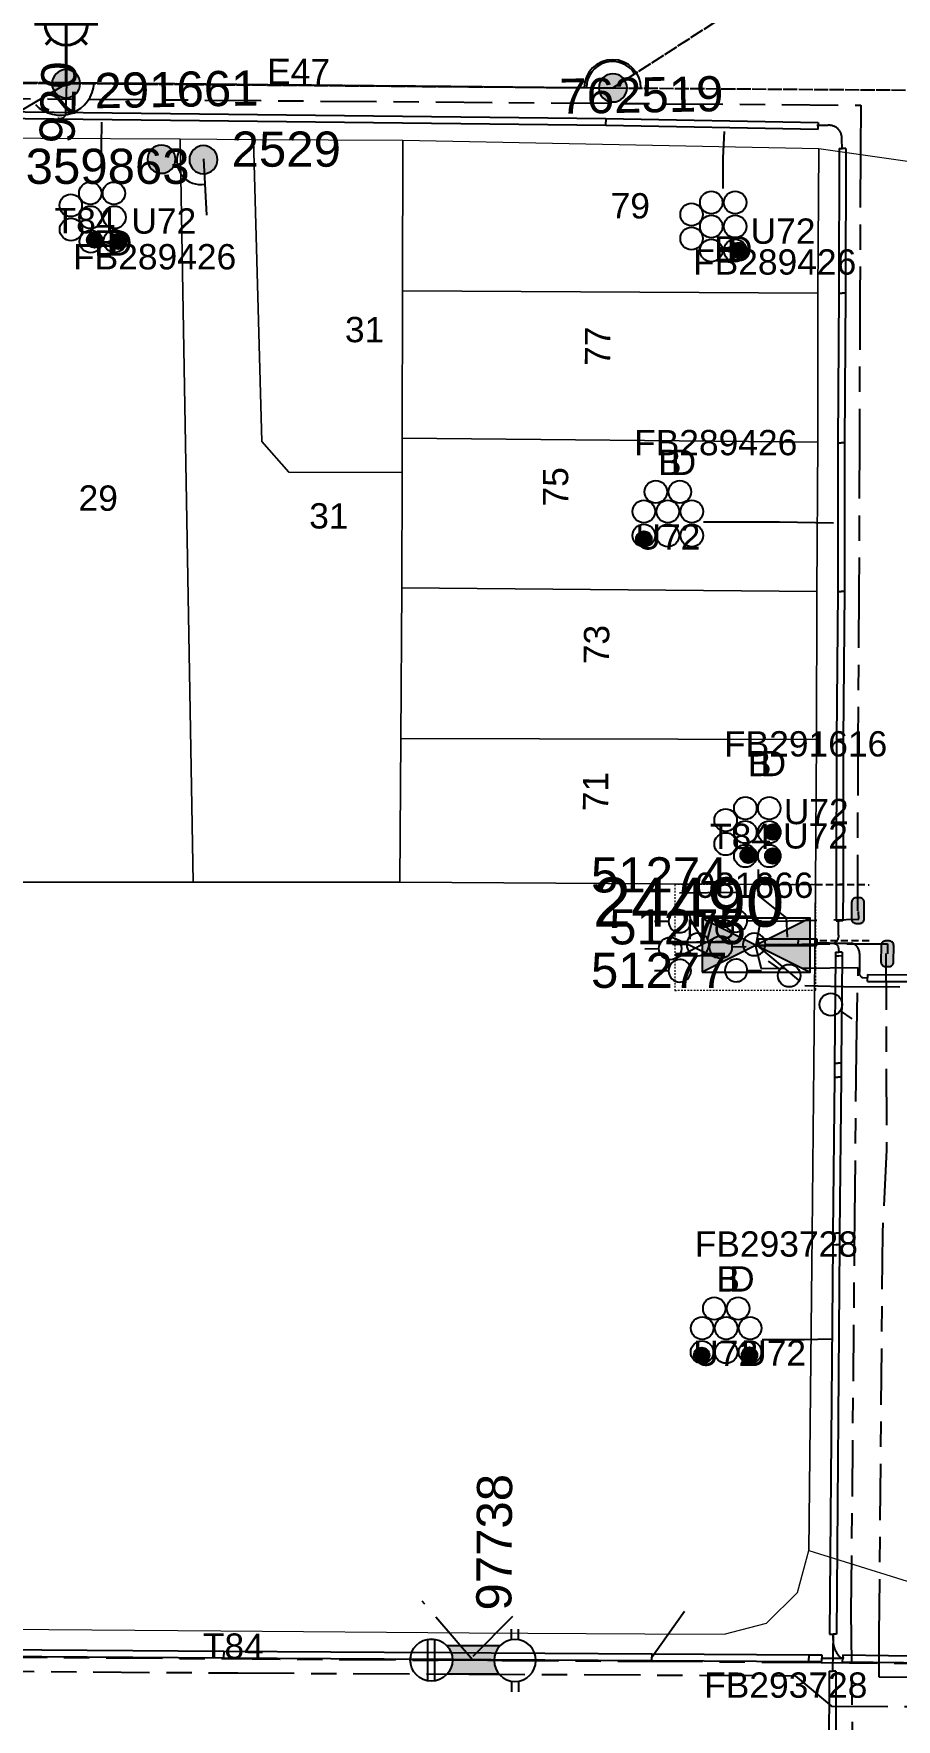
# Model space of a CAD drawing. Header units: metres. Extents: x 315403 to 316343, y 6257875 to 6258324.
# Drawn here: x 316024.2 to 316085.5, y 6258051.8 to 6258171.7 of the extents above; entities that cross this region are included whole.
import ezdxf
from ezdxf.enums import TextEntityAlignment as Align

# ---------------------------------------------------------------- set-up
doc = ezdxf.new("R2010")
doc.units = ezdxf.units.M
for name, pattern in [('Cable Exist OH', [1, 1, 0]), ('Cable Exist UG', [8.2, 4, -1.2, 1.8, -1.2]), ('DASHED', [0.75, 0.5, -0.25]), ('HIDDEN', [0.375, 0.25, -0.125]), ('HIDDEN2', [0.1875, 0.125, -0.0625])]:
    doc.linetypes.add(name, pattern=pattern)
doc.layers.get('0').update_dxf_attribs({"color": 6})
for name, color, linetype, lineweight in [('Cadastre Buildings_SP_EXT', 9, 'Continuous', 5), ('Cadastre Land Parcels_SP_EXT', 9, 'Continuous', 5), ('Cadastre Other Property_SP_EXT', 9, 'HIDDEN', 5), ('Cadastre Roads_SP_EXT', 9, 'Continuous', 5)]:
    doc.layers.add(name, color=color, linetype=linetype, lineweight=lineweight)
for name, color, linetype in [('Duct_SP_EXT', 7, 'Continuous'), ('Equip_HV_EXT', 7, 'Continuous'), ('Equip_LV_EXT', 7, 'Continuous'), ('Equip_SP_SL_EXT', 7, 'Continuous'), ('Mains_HV_EXT', 7, 'Continuous'), ('Mains_LV_EXT', 7, 'Continuous'), ('Mains_SL_EXT', 7, 'Continuous'), ('Sub_SP_EXT', 7, 'Continuous'), ('SupportsOH_SP_TR_HV_LV_SL_EXT', 7, 'Continuous'), ('SupportsUG_SP_LV_EXT', 7, 'Continuous'), ('Trench_SP_EXT', 7, 'Continuous')]:
    doc.layers.add(name, color=color, linetype=linetype)
doc.layers.add('UNKNOWN_FEATURES', color=1, linetype='DASHED', plot=False)
doc.styles.add('iecARIAL', font='arial.ttf', dxfattribs={"height": 2})
doc.styles.add('POLE_LABEL', font='arial.ttf')
doc.styles.get("Standard").update_dxf_attribs({"font": 'arial.ttf'})
doc.styles.add('SWITCH_LABEL', font='arial.ttf', dxfattribs={"height": 2.5})

# ---------------------------------------------------------------- blocks, each defined once
blk = doc.blocks.new('SUB_PADMOUNT_EXT')
for points in [[(0, 0), (-3.84, 1.92), (-3.84, -1.92)], [(0, 0), (3.84, 1.92), (3.84, -1.92)]]:
    blk.add_hatch(color=256).paths.add_polyline_path(points)
for p, q in [((3.84, 1.92), (-3.84, -1.92)), ((-3.84, 1.92), (3.84, -1.92))]:
    blk.add_line(p, q)
blk.add_lwpolyline([(-3.84, -1.92), (3.84, -1.92), (3.84, 1.92), (-3.84, 1.92)], close=True)
for tag, height, flags, p in [('ASSET_NUM', 3.5, 8, (2, 2)), ('STREET_CODE', 0.2, 9, (1.5, 0)), ('CONSTRUCTED_VOLTAGE', 0.2, 9, (1.5, -0.2)), ('OPERATING_VOLTAGE', 0.2, 9, (1.5, -0.6)), ('ORIENTATION', 0.2, 9, (1.5, -0.8)), ('OWNED_BY', 0.2, 9, (1.5, -1)), ('OPERATED_BY', 0.2, 9, (1.5, -1.2)), ('NO_PHASES', 0.2, 9, (1.5, -0.4)), ('SECONDARY_VOLTAGE', 0.2, 9, (1.5, -1.6)), ('STATE', 0.2, 9, (1.5, -1.8)), ('SUBSTATION_TYPE', 0.2, 9, (1.5, -2.2)), ('MAINTAINED_BY', 0.2, 9, (1.5, -1.4)), ('PARENT', 0.2, 9, (1.5, -2)), ('USAGE', 0.2, 9, (1.5, -2.4)), ('STREETNAME', 0.2, 9, (1.5, -3)), ('SUBURB', 0.2, 9, (1.5, -3.2)), ('Z', 0.2, 1, (1.5, -3.6)), ('LEGEND', 0.2, 9, (1.5, -2.6)), ('LOCATION', 0.2, 9, (1.5, -2.8)), ('NOTES', 0.2, 9, (1.5, -3.4))]:
    blk.add_attdef(tag, text='', height=height, dxfattribs=dict(flags=flags)).set_placement(p, align=Align.MIDDLE_LEFT)
blk = doc.blocks.new('PILLAR_EXT')
blk.add_hatch(color=256).paths.add_polyline_path([(-2.475, 0.99), (-2.475, -0.99), (2.475, -0.99), (2.475, 0.99)])
blk.add_lwpolyline([(-2.475, -0.99), (2.475, -0.99), (2.475, 0.99), (-2.475, 0.99)], close=True)
at = {"style": 'iecARIAL', "flags": 8}
blk.add_attdef('ASSET_NUM', (1.5, 3.5), '', height=2.5, dxfattribs=at)
for tag, p, flags in [('OWNED_BY', (0, -0.2), 9), ('STATE', (0, -0.4), 9), ('SUPPORT_TYPE', (0, -0.6), 9), ('USAGE', (0, -0.8), 9), ('LEGEND', (0, -1), 9), ('LOCATION', (0, -1.2), 9), ('NOTES', (0, -1.4), 9), ('STREETNAME', (0, -1.8), 9), ('SUBURB', (0, -2), 1), ('PARENT', (0, -1.6), 9)]:
    blk.add_attdef(tag, p, '', height=0.2, dxfattribs=dict(flags=flags))
blk = doc.blocks.new('DUCT_EXT')
blk.add_circle((0, 0.8), 0.8)
at = {"flags": 1}
blk.add_attdef('Z', (0, 0), '', height=0.2, dxfattribs=at)
at = {"flags": 9}
for tag, p in [('DUCT_CODE', (0, 0)), ('XSECT_TYPE', (0, -0.2)), ('STATE', (0, -0.6)), ('FB_REFERENCE', (0, -0.4)), ('NOTES', (0, -0.8))]:
    blk.add_attdef(tag, text='', height=0.2, dxfattribs=at).set_placement(p, align=Align.MIDDLE_LEFT)
blk = doc.blocks.new('SL_LANTERN_EXT')
at = {"lineweight": 40}
for p, q in [((0, 1.97), (0, 6.47)), ((-1.46, 5.68), (-1.06, 5.28)), ((1.46, 5.68), (1.06, 5.28)), ((-2.25, 4.22), (2.25, 4.22)), ((-1.46, 2.76), (-1.06, 3.16)), ((0, 0), (0, 2.72)), ((1.46, 2.76), (1.06, 3.16))]:
    blk.add_line(p, q, dxfattribs=at)
blk.add_circle((0, 4.22), 1.5, dxfattribs=at)
at = {"style": 'iecARIAL', "flags": 8}
blk.add_attdef('ASSET_NUM', (1.5, 1.5), '', height=2.5, dxfattribs=at)
for tag, p, height, flags in [('CONSTRUCTED_VOLTAGE', (0.98, -0.65), 0.2, 9), ('CONTROL_TYPE', (0.98, -0.85), 0.2, 9), ('LANTERN_PURPOSE', (0.98, -1.05), 0.2, 9), ('LANTERN_TYPE', (0.98, -1.25), 0.2, 9), ('LNUMBER', (2.18, -3.25), 2.5, 8), ('OPERATING_VOLTAGE', (0.98, -1.65), 0.2, 9), ('ORIENTATION', (0.98, -1.85), 0.2, 9), ('OWNED_BY', (0.98, -2.05), 0.2, 9), ('STATE', (0.98, -2.25), 0.2, 9), ('NO_PHASES', (0.98, -1.45), 0.2, 9), ('USAGE', (0.98, -2.45), 0.2, 9), ('CEXIST', (0.98, -2.65), 0.2, 9), ('CNEW', (0.98, -2.85), 0.2, 9), ('CNUMBER', (0.98, -3.05), 0.2, 9), ('CREMOVE', (0.98, -3.25), 0.2, 9), ('CREPLACE', (0.98, -3.45), 0.2, 9), ('LKINGHEIGHT', (0.98, -3.65), 0.2, 9), ('LBRACKET', (0.98, -3.85), 0.2, 9), ('LBRACKETVOCAB', (0.98, -4.05), 0.2, 9), ('LCATEGORY', (0.98, -4.25), 0.2, 9), ('LCHARGE1', (0.98, -4.45), 0.2, 9), ('LCHARGE1PERCENT', (0.98, -4.65), 0.2, 9), ('LCHARGE2', (0.98, -4.85), 0.2, 9), ('LCHARGE2PERCENT', (0.98, -5.05), 0.2, 9), ('LCHARGE3', (0.98, -5.25), 0.2, 9), ('LCHARGE3PERCENT', (0.98, -5.45), 0.2, 9), ('LEXIST', (0.98, -5.65), 0.2, 9), ('LLAMP', (0.98, -5.85), 0.2, 9), ('LLAMPVOCAB', (0.98, -6.05), 0.2, 9), ('LMAST', (0.98, -6.25), 0.2, 9), ('LMASTVOCAB', (0.98, -6.45), 0.2, 9), ('LNEW', (0.98, -6.65), 0.2, 9), ('LANTNUMBER', (0.98, -6.85), 0.2, 9), ('LOUTREACH', (0.98, -7.25), 0.2, 9), ('LOUTREACHVOCAB', (0.98, -7.45), 0.2, 9), ('LRATECODE', (0.98, -7.65), 0.2, 9), ('LREMOVE', (0.98, -7.85), 0.2, 9), ('LREPLACE', (0.98, -8.05), 0.2, 9), ('LTYPE', (0.98, -8.25), 0.2, 9), ('LTYPEVOCAB', (0.98, -8.45), 0.2, 9), ('STREETNAME', (0.98, -9.25), 0.2, 9), ('SUBURB', (0.98, -9.45), 0.2, 1), ('LEGEND', (0.98, -8.65), 0.2, 9), ('LOCATION', (0.98, -8.85), 0.2, 9), ('NOTES', (0.98, -9.05), 0.2, 9)]:
    blk.add_attdef(tag, p, '', height=height, dxfattribs=dict(flags=flags))
blk = doc.blocks.new('POLE_EXT')
blk.add_hatch(color=256).paths.add_polyline_path([(-1, 0, 1), (1, 0, 1)])
blk.add_lwpolyline([(-1, 0, 1), (1, 0, 1)], format="xyb", close=True)
for tag, height, flags, p in [('pNumber', 2.5, 8, (-17.84, 2.07)), ('OWNED_BY', 0.2, 9, (1.35, -0.4)), ('SPECIAL_USE', 0.2, 9, (1.35, -0.8)), ('STATE', 0.2, 9, (1.35, -1)), ('PARENT', 0.2, 9, (1.35, -0.6)), ('USAGE', 0.2, 9, (1.35, -1.2)), ('cLV', 0.2, 9, (1.35, -1.4)), ('hDepth', 0.2, 9, (1.35, -1.6)), ('hDia', 0.2, 9, (1.35, -1.8)), ('cHV', 0.2, 9, (1.35, -2)), ('LBRACKET', 0.2, 9, (1.35, -2.2)), ('LExisting', 0.2, 9, (1.35, -2.4)), ('cLinedev', 0.2, 9, (1.35, -3.4)), ('LANTNUMBER', 0.2, 9, (1.35, -2.6)), ('LOther', 0.2, 9, (1.35, -2.8)), ('LRemove', 0.2, 9, (1.35, -3)), ('LEGEND', 0.2, 9, (1.35, -3.2)), ('LOCATION', 0.2, 9, (1.35, -3.6)), ('pExisting', 0.2, 9, (1.35, -3.8)), ('pFooting', 0.2, 9, (1.35, -4.4)), ('pNew', 0.2, 9, (1.35, -4.6)), ('PFNUMBER', 0.2, 9, (1.35, -4)), ('NEWPFNUMBER', 0.2, 9, (1.35, -4.2)), ('pRelocate', 0.2, 9, (1.35, -5)), ('pRemove', 0.2, 9, (1.35, -5.2)), ('pReplace', 0.2, 9, (1.35, -5.4)), ('pStay', 0.2, 9, (1.35, -5.6)), ('pType', 0.2, 9, (1.35, -5.8)), ('cspan', 0.2, 9, (1.35, -6)), ('STREETNAME', 0.2, 9, (1.35, -6.2)), ('SUBURB', 0.2, 9, (1.35, -6.4)), ('OPERATED_BY', 0.2, 9, (1.36, -7.01)), ('NOTES', 0.2, 9, (1.35, -6.6)), ('MAINTAINED_BY', 0.2, 9, (1.36, -6.81))]:
    blk.add_attdef(tag, text='', height=height, dxfattribs=dict(flags=flags)).set_placement(p, align=Align.MIDDLE_LEFT)
at = {"style": 'POLE_LABEL'}
for tag, height, flags, p in [('ASSET_NUM', 2.5, 8, (2, 2)), ('STRUCTURE_PLANT_NUMBER', 0.2, 9, (1.35, 0.03)), ('STREET_CODE', 0.2, 9, (1.35, -0.2))]:
    blk.add_attdef(tag, text='', height=height, dxfattribs=dict(at, flags=flags)).set_placement(p, align=Align.MIDDLE_LEFT)
at = {"flags": 1}
blk.add_attdef('Z', (1.35, -7.33), '', height=0.2, dxfattribs=at)
blk = doc.blocks.new('HV_STJ_EXT')
h = blk.add_hatch(color=256)
edge = h.paths.add_edge_path()
edge.add_ellipse((-0.59, 0.13), major_axis=(0.226, 0.226), ratio=1, start_angle=45, end_angle=135)
edge.add_line((-0.91, 0.13), (-0.91, -0.13))
edge.add_ellipse((-0.59, -0.13), major_axis=(0.226, 0.226), ratio=1, start_angle=135, end_angle=225)
edge.add_line((-0.59, -0.45), (0.59, -0.45))
edge.add_ellipse((0.59, -0.13), major_axis=(-0.226, 0.226), ratio=1, start_angle=135, end_angle=225)
edge.add_line((0.91, -0.13), (0.91, 0.13))
edge.add_ellipse((0.59, 0.13), major_axis=(-0.226, 0.226), ratio=1, start_angle=225, end_angle=315)
edge.add_line((0.59, 0.45), (-0.59, 0.45))
blk.add_lwpolyline([(-0.91, 0.13), (-0.91, -0.13, 0.414214), (-0.59, -0.45), (0.59, -0.45, 0.414214), (0.91, -0.13), (0.91, 0.13, 0.414214), (0.59, 0.45), (-0.59, 0.45, 0.414214)], format="xyb", close=True)
for tag, flags, p in [('ORIENTATION', 9, (1.5, 0)), ('Z', 1, (1.5, -0.8)), ('USAGE', 9, (1.5, -0.2)), ('LEGEND', 9, (1.5, -0.4)), ('NOTES', 9, (1.5, -0.6))]:
    blk.add_attdef(tag, text='', height=0.2, dxfattribs=dict(flags=flags)).set_placement(p, align=Align.MIDDLE_LEFT)
blk = doc.blocks.new('LV_UG_DFUSE_OPEN_EXT')
for points in [[(1, 0), (0, 0)], [(6.2, 0.01), (7.2, 0.01)]]:
    blk.add_lwpolyline(points)
for centre in [(1.8, 0), (5.4, 0.01)]:
    blk.add_circle(centre, 0.8)
at = {"flags": 9}
for tag, p in [('ACTUAL_STATUS', (0, 0)), ('CONSTRUCTED_VOLTAGE', (0, -0.2)), ('OPERATING_VOLTAGE', (0, -0.6)), ('ORIENTATION', (0, -0.8)), ('STATE', (0, -1)), ('SWITCH_TYPE', (0, -1.2)), ('NO_PHASES', (0, -0.4)), ('USAGE', (0, -1.4)), ('NOTES', (0, -1.6))]:
    blk.add_attdef(tag, text='', height=0.2, dxfattribs=at).set_placement(p, align=Align.MIDDLE_LEFT)
at = {"flags": 1}
blk.add_attdef('Z', (0, 0), '', height=0.2, dxfattribs=at)
blk = doc.blocks.new('LV_UG_DFUSE_CLOSED_EXT')
for points in [[(1, 0), (0, 0)], [(5.04, 0.73), (2.16, -0.72)], [(5.05, -0.71), (2.16, 0.72)], [(6.2, 0.01), (7.2, 0.01)]]:
    blk.add_lwpolyline(points)
for centre in [(1.8, 0), (5.4, 0.01)]:
    blk.add_circle(centre, 0.8)
at = {"flags": 9}
for tag, p in [('ACTUAL_STATUS', (0, 0)), ('CONSTRUCTED_VOLTAGE', (0, -0.2)), ('OPERATING_VOLTAGE', (0, -0.6)), ('ORIENTATION', (0, -0.8)), ('STATE', (0, -1)), ('SWITCH_TYPE', (0, -1.2)), ('NO_PHASES', (0, -0.4)), ('USAGE', (0, -1.4)), ('NOTES', (0, -1.6))]:
    blk.add_attdef(tag, text='', height=0.2, dxfattribs=at).set_placement(p, align=Align.MIDDLE_LEFT)
at = {"flags": 1}
blk.add_attdef('Z', (0, 0), '', height=0.2, dxfattribs=at)
blk = doc.blocks.new('LV_UG_LINKS_CLOSED_EXT')
blk.add_wipeout([(-1.06, 1.06), (-1.18, 0.92), (-1.29, 0.76), (-1.37, 0.59), (-1.43, 0.42), (-1.48, 0.23), (-1.49, 0.05), (-1.49, -0.14), (-1.46, -0.33), (-1.41, -0.51), (-1.33, -0.68), (-1.24, -0.84), (-1.12, -0.99), (-0.99, -1.12), (-0.84, -1.24), (-0.68, -1.33), (-0.51, -1.41), (-0.33, -1.46), (-0.14, -1.49), (0.05, -1.49), (0.23, -1.48), (0.42, -1.43), (0.59, -1.37), (0.76, -1.29), (0.92, -1.18), (1.06, -1.06), (1.18, -0.92), (1.29, -0.76), (1.37, -0.59), (1.43, -0.42), (1.48, -0.23), (1.49, -0.05), (1.49, 0.14), (1.46, 0.33), (1.41, 0.51), (1.33, 0.68), (1.24, 0.84), (1.12, 0.99), (0.99, 1.12), (0.84, 1.24), (0.68, 1.33), (0.51, 1.41), (0.33, 1.46), (0.14, 1.49), (-0.05, 1.49), (-0.23, 1.48), (-0.42, 1.43), (-0.59, 1.37), (-0.76, 1.29), (-0.92, 1.18)])
for p, q in [((-0.25, -1.48), (-0.25, 1.48)), ((0.25, -1.48), (0.25, 1.48))]:
    blk.add_line(p, q)
blk.add_circle((0, 0), 1.5)
at = {"flags": 9}
for tag, p in [('ACTUAL_STATUS', (0, 0)), ('CONSTRUCTED_VOLTAGE', (0, -0.2)), ('OPERATING_VOLTAGE', (0, -0.6)), ('ORIENTATION', (0, -0.8)), ('STATE', (0, -1)), ('SWITCH_TYPE', (0, -1.2)), ('NO_PHASES', (0, -0.4)), ('USAGE', (0, -1.4)), ('NOTES', (0, -1.6))]:
    blk.add_attdef(tag, text='', height=0.2, dxfattribs=at).set_placement(p, align=Align.MIDDLE_LEFT)
at = {"flags": 1}
blk.add_attdef('Z', (0, 0), '', height=0.2, dxfattribs=at)
blk = doc.blocks.new('LV_UG_LINKS_OPEN_EXT')
for p, q in [((-0.25, 1.47), (-0.25, 2.22)), ((0.25, 1.47), (0.25, 2.22)), ((-0.25, -1.47), (-0.25, -2.22)), ((0.25, -1.47), (0.25, -2.22))]:
    blk.add_line(p, q)
at = {"flags": 9}
for tag, p in [('ACTUAL_STATUS', (0, 0)), ('CONSTRUCTED_VOLTAGE', (0, -0.2)), ('OPERATING_VOLTAGE', (0, -0.6)), ('ORIENTATION', (0, -0.8)), ('STATE', (0, -1)), ('SWITCH_TYPE', (0, -1.2)), ('NO_PHASES', (0, -0.4)), ('USAGE', (0, -1.4)), ('NOTES', (0, -1.6))]:
    blk.add_attdef(tag, text='', height=0.2, dxfattribs=at).set_placement(p, align=Align.MIDDLE_LEFT)
at = {"flags": 1}
blk.add_attdef('Z', (0, 0), '', height=0.2, dxfattribs=at)
blk.add_wipeout([(-0.25, 1.47), (-0.43, 1.43), (-0.61, 1.36), (-0.77, 1.28), (-0.93, 1.17), (-1.07, 1.05), (-1.19, 0.9), (-1.29, 0.75), (-1.38, 0.58), (-1.44, 0.4), (-1.48, 0.22), (-1.49, 0.03), (-1.49, -0.16), (-1.45, -0.34), (-1.4, -0.52), (-1.32, -0.69), (-1.23, -0.85), (-1.11, -1), (-0.98, -1.13), (-0.83, -1.24), (-0.66, -1.34), (-0.49, -1.41), (-0.31, -1.46), (-0.13, -1.49), (0.06, -1.49), (0.25, -1.47), (0.43, -1.43), (0.61, -1.36), (0.77, -1.28), (0.93, -1.17), (1.07, -1.05), (1.19, -0.9), (1.29, -0.75), (1.38, -0.58), (1.44, -0.4), (1.48, -0.22), (1.49, -0.03), (1.49, 0.16), (1.45, 0.34), (1.4, 0.52), (1.32, 0.69), (1.23, 0.85), (1.11, 1), (0.98, 1.13), (0.83, 1.24), (0.66, 1.34), (0.49, 1.41), (0.31, 1.46), (0.13, 1.49), (-0.06, 1.49)])
blk.add_lwpolyline([(0, -1.49, 1), (0, 1.49, 1)], format="xyb", close=True)
blk = doc.blocks.new('SWG_HOLEC_SU_EXT')
blk.add_line((1.8, -2), (5.8, -2))
for points in [[(1, 0), (0, 0)], [(6.6, 0), (7.6, 0)]]:
    blk.add_lwpolyline(points)
for points in [[(1.8, -0.8, 1), (1.8, 0.8, 1)], [(5.8, -0.8, 1), (5.8, 0.8, 1)]]:
    blk.add_lwpolyline(points, format="xyb", close=True)
at = {"style": 'SWITCH_LABEL', "flags": 8}
blk.add_attdef('ASSET_NUM', text='', height=2.5, rotation=179.9544, dxfattribs=at).set_placement((-2.4, 0), align=Align.MIDDLE_LEFT)
at = {"flags": 1}
blk.add_attdef('Z', (0, 0), '', height=0.2, dxfattribs=at)
at = {"flags": 9}
for tag, p in [('ACTUAL_STATUS', (0, -0.4)), ('CONSTRUCTED_VOLTAGE', (0, -0.6)), ('OPERATING_VOLTAGE', (0, -1)), ('ORIENTATION', (0, -1.2)), ('NO_PHASES', (0, -0.8)), ('OWNED_BY', (0, -1.4)), ('STATE', (0, -1.8)), ('SWITCH_TYPE', (0, -2)), ('PARENT', (0, -1.6)), ('USAGE', (0, -2.2)), ('LOCATION', (0, -2.4)), ('STREETNAME', (0, -2.6)), ('SUBURB', (0, -2.8)), ('NOTES', (0, -3))]:
    blk.add_attdef(tag, text='', height=0.2, dxfattribs=at).set_placement(p, align=Align.MIDDLE_LEFT)
at = {"style": 'SWITCH_LABEL', "flags": 9}
blk.add_attdef('STREET_CODE', text='', height=0.2, dxfattribs=at).set_placement((0, -0.2), align=Align.MIDDLE_LEFT)
blk = doc.blocks.new('SWG_HOLEC_SU_NO_EXT')
blk.add_line((1.8, -2), (5.8, -2))
for points in [[(1, 0), (0, 0)], [(6.6, 0), (7.6, 0)]]:
    blk.add_lwpolyline(points)
for points in [[(1.8, -0.8, 1), (1.8, 0.8, 1)], [(5.8, -0.8, 1), (5.8, 0.8, 1)]]:
    blk.add_lwpolyline(points, format="xyb", close=True)
at = {"insert": (5.31, -3.64), "char_height": 1.4, "width": 3.8863, "attachment_point": 1, "rotation": 180}
blk.add_mtext('{\\fArial|b0|i0|c0|p34;N/O}', dxfattribs=at)
at = {"style": 'SWITCH_LABEL', "flags": 8}
blk.add_attdef('ASSET_NUM', text='', height=2.5, rotation=179.9544, dxfattribs=at).set_placement((-2.4, 0), align=Align.MIDDLE_LEFT)
at = {"flags": 1}
blk.add_attdef('Z', (0, 0), '', height=0.2, dxfattribs=at)
at = {"flags": 9}
for tag, p in [('ACTUAL_STATUS', (0, -0.4)), ('CONSTRUCTED_VOLTAGE', (0, -0.6)), ('OPERATING_VOLTAGE', (0, -1)), ('ORIENTATION', (0, -1.2)), ('NO_PHASES', (0, -0.8)), ('OWNED_BY', (0, -1.4)), ('STATE', (0, -1.8)), ('SWITCH_TYPE', (0, -2)), ('PARENT', (0, -1.6)), ('USAGE', (0, -2.2)), ('LOCATION', (0, -2.4)), ('STREETNAME', (0, -2.6)), ('SUBURB', (0, -2.8)), ('NOTES', (0, -3))]:
    blk.add_attdef(tag, text='', height=0.2, dxfattribs=at).set_placement(p, align=Align.MIDDLE_LEFT)
at = {"style": 'SWITCH_LABEL', "flags": 9}
blk.add_attdef('STREET_CODE', text='', height=0.2, dxfattribs=at).set_placement((0, -0.2), align=Align.MIDDLE_LEFT)
blk = doc.blocks.new('CABLE_LARGE_EXT')
h = blk.add_hatch(color=256)
edge = h.paths.add_edge_path()
edge.add_arc((0, 0.55), 0.55, 0, 360)
blk.add_circle((0, 0.55), 0.55)
at = {"flags": 1}
blk.add_attdef('Z', (0, 0), '', height=0.2, dxfattribs=at)
at = {"flags": 9}
for tag, p in [('COND_CODE', (0, 0)), ('STATE', (0, -0.4)), ('XSECT_SIZE', (0, -0.6)), ('FB_REFERENCE', (0, -0.2)), ('NOTES', (0, -0.8))]:
    blk.add_attdef(tag, text='', height=0.2, dxfattribs=at).set_placement(p, align=Align.MIDDLE_LEFT)

msp = doc.modelspace()

# ---------------------------------------------------------------- linework, layer by layer
at = {"layer": 'Cadastre Buildings_SP_EXT', "linetype": 'Continuous'}
msp.add_lwpolyline([(316019.19, 6258058.28), (316037.54, 6258058.13), (316055.19, 6258057.99), (316067.66, 6258057.93), (316073.31, 6258057.9), (316076.31, 6258058.68), (316078.51, 6258060.86), (316079.33, 6258063.85), (316079.55, 6258086.38), (316079.67, 6258098.47), (316079.79, 6258111.17), (316050.25, 6258111.34), (316035.58, 6258111.35), (316019.69, 6258111.34), (316019.64, 6258098.84), (316019.53, 6258086.85), (316019.19, 6258058.28)], close=True, dxfattribs=at)
at = {"layer": 'Cadastre Land Parcels_SP_EXT', "linetype": 'Continuous'}
for points in [[(316034.64, 6258164.15), (316019.76, 6258164.22), (316019.69, 6258111.34), (316035.58, 6258111.35), (316034.64, 6258164.15)], [(316039.86, 6258164.12), (316034.64, 6258164.15), (316035.58, 6258111.35), (316050.25, 6258111.34), (316050.32, 6258121.56), (316050.4, 6258132.26), (316050.43, 6258140.46), (316042.37, 6258140.5), (316040.44, 6258142.68), (316039.86, 6258164.12)], [(316050.46, 6258164.06), (316039.86, 6258164.12), (316040.44, 6258142.68), (316042.37, 6258140.5), (316050.43, 6258140.46), (316050.43, 6258142.9), (316050.44, 6258153.37), (316050.46, 6258164.06)], [(316080.03, 6258163.48), (316050.46, 6258164.06), (316050.44, 6258153.37), (316079.97, 6258153.21), (316080.03, 6258163.48)], [(316079.97, 6258153.21), (316050.44, 6258153.37), (316050.43, 6258142.9), (316079.96, 6258142.62), (316079.97, 6258153.21)], [(316079.96, 6258142.62), (316050.43, 6258142.9), (316050.43, 6258140.46), (316050.4, 6258132.26), (316079.89, 6258132), (316079.96, 6258142.62)], [(316079.89, 6258132), (316050.4, 6258132.26), (316050.32, 6258121.56), (316079.87, 6258121.5), (316079.89, 6258132)], [(316079.87, 6258121.5), (316050.32, 6258121.56), (316050.25, 6258111.34), (316079.79, 6258111.17), (316079.87, 6258121.5)]]:
    msp.add_lwpolyline(points, close=True, dxfattribs=at)
at = {"layer": 'Cadastre Other Property_SP_EXT', "linetype": 'HIDDEN2'}
msp.add_lwpolyline([(316079.81, 6258111.18), (316069.81, 6258111.18), (316069.79, 6258103.66), (316079.82, 6258103.68), (316079.81, 6258111.18)], close=True, dxfattribs=at)
at = {"layer": 'Cadastre Roads_SP_EXT', "linetype": 'Continuous'}
msp.add_lwpolyline([(316100.13, 6258160.18), (316090, 6258161.98), (316088.31, 6258162.28), (316080.03, 6258163.48), (316079.97, 6258153.21), (316079.96, 6258142.62), (316079.89, 6258132), (316079.87, 6258121.5), (316079.79, 6258111.17), (316079.67, 6258098.47), (316079.55, 6258086.38), (316079.33, 6258063.85), (316089.2, 6258060.77), (316099.07, 6258057.68), (316099.27, 6258110.56), (316099.3, 6258123.64), (316099.36, 6258136.71), (316099.41, 6258149.41), (316099.44, 6258157.37), (316100.13, 6258160.18)], close=True, dxfattribs=at)
at = {"layer": 'Duct_SP_EXT'}
for p, q in [((316019.8, 6258166.15), (316064.9, 6258165.63)), ((316019.8, 6258165.67), (316064.9, 6258165.15)), ((316064.89, 6258165.15), (316064.9, 6258165.39)), ((316064.89, 6258165.15), (316079.98, 6258164.86)), ((316064.9, 6258165.63), (316064.9, 6258165.39)), ((316064.9, 6258165.63), (316064.9, 6258165.39)), ((316064.9, 6258165.63), (316079.99, 6258165.34)), ((316064.9, 6258165.15), (316064.9, 6258165.39)), ((316079.98, 6258164.86), (316079.99, 6258165.1)), ((316079.99, 6258165.34), (316079.99, 6258165.1)), ((316081.47, 6258163.5), (316081.45, 6258153.21)), ((316081.47, 6258163.5), (316081.71, 6258163.5)), ((316081.95, 6258163.5), (316081.71, 6258163.5)), ((316081.95, 6258163.5), (316081.93, 6258153.2)), ((316081.45, 6258153.21), (316081.38, 6258142.58)), ((316081.45, 6258153.21), (316081.69, 6258153.2)), ((316081.93, 6258153.2), (316081.69, 6258153.2)), ((316081.93, 6258153.2), (316081.86, 6258142.58)), ((316081.38, 6258142.58), (316081.38, 6258132)), ((316081.38, 6258142.58), (316081.62, 6258142.58)), ((316081.86, 6258142.58), (316081.62, 6258142.58)), ((316081.86, 6258142.58), (316081.86, 6258132)), ((316081.38, 6258132), (316081.29, 6258121.49)), ((316081.38, 6258132), (316081.62, 6258132)), ((316081.86, 6258132), (316081.62, 6258132)), ((316081.86, 6258132), (316081.77, 6258121.49)), ((316081.29, 6258121.49), (316081.27, 6258111.18)), ((316081.29, 6258121.49), (316081.53, 6258121.49)), ((316081.77, 6258121.49), (316081.53, 6258121.49)), ((316081.77, 6258121.49), (316081.75, 6258111.18)), ((316081.27, 6258111.18), (316081.26, 6258108.6)), ((316081.27, 6258111.18), (316081.51, 6258111.18)), ((316081.75, 6258111.18), (316081.51, 6258111.18)), ((316081.75, 6258111.18), (316081.74, 6258108.6)), ((316081.26, 6258108.6), (316081.5, 6258108.6)), ((316081.74, 6258108.6), (316081.5, 6258108.6)), ((316075.72, 6258107.32), (316075.72, 6258107.08)), ((316075.72, 6258107.32), (316078.57, 6258107.32)), ((316075.72, 6258106.84), (316075.72, 6258107.08)), ((316075.72, 6258106.84), (316078.57, 6258106.84)), ((316078.57, 6258107.32), (316079.89, 6258107.32)), ((316078.57, 6258107.32), (316078.57, 6258107.08)), ((316078.57, 6258106.84), (316078.57, 6258107.08)), ((316078.57, 6258106.84), (316079.89, 6258106.84)), ((316079.89, 6258107.32), (316079.89, 6258107.08)), ((316079.89, 6258106.84), (316079.89, 6258107.08)), ((316081.22, 6258106.38), (316081.46, 6258106.38)), ((316081.22, 6258106.38), (316081.22, 6258106.11)), ((316081.7, 6258106.38), (316081.46, 6258106.38)), ((316081.7, 6258106.38), (316081.7, 6258106.1)), ((316081.22, 6258106.11), (316081.15, 6258098.49)), ((316081.22, 6258106.11), (316081.46, 6258106.11)), ((316081.7, 6258106.1), (316081.46, 6258106.11)), ((316081.7, 6258106.1), (316081.63, 6258098.48)), ((316083.48, 6258104.78), (316083.48, 6258104.54)), ((316083.48, 6258104.78), (316093.83, 6258104.76)), ((316083.48, 6258104.3), (316083.48, 6258104.54)), ((316083.48, 6258104.3), (316093.83, 6258104.28)), ((316081.15, 6258098.49), (316081.14, 6258097.49)), ((316081.15, 6258098.49), (316081.39, 6258098.48)), ((316081.63, 6258098.48), (316081.39, 6258098.48)), ((316081.63, 6258098.48), (316081.62, 6258097.48)), ((316081.14, 6258097.49), (316081.03, 6258086.41)), ((316081.14, 6258097.49), (316081.14, 6258097.49)), ((316081.14, 6258097.49), (316081.38, 6258097.49)), ((316081.14, 6258097.49), (316081.38, 6258097.49)), ((316081.62, 6258097.48), (316081.38, 6258097.49)), ((316081.62, 6258097.48), (316081.38, 6258097.49)), ((316081.62, 6258097.48), (316081.51, 6258086.41)), ((316081.62, 6258097.48), (316081.62, 6258097.48)), ((316081.03, 6258086.41), (316081.03, 6258085.59)), ((316081.03, 6258086.41), (316081.27, 6258086.41)), ((316081.51, 6258086.41), (316081.27, 6258086.41)), ((316081.51, 6258086.41), (316081.51, 6258085.58)), ((316081.03, 6258085.59), (316080.8, 6258057.89)), ((316081.03, 6258085.59), (316081.03, 6258085.59)), ((316081.03, 6258085.59), (316081.27, 6258085.58)), ((316081.03, 6258085.59), (316081.27, 6258085.58)), ((316081.51, 6258085.58), (316081.27, 6258085.58)), ((316081.51, 6258085.58), (316081.27, 6258085.58)), ((316081.51, 6258085.58), (316081.28, 6258057.89)), ((316081.51, 6258085.58), (316081.51, 6258085.58)), ((316080.8, 6258057.89), (316081.04, 6258057.89)), ((316081.28, 6258057.89), (316081.04, 6258057.89)), ((316019.19, 6258056.34), (316037.74, 6258056.22)), ((316019.23, 6258056.82), (316037.75, 6258056.7)), ((316037.75, 6258056.7), (316037.74, 6258056.46)), ((316037.74, 6258056.22), (316037.74, 6258056.46)), ((316068.17, 6258056.5), (316068.17, 6258056.5)), ((316068.17, 6258056.5), (316079.32, 6258056.44)), ((316068.17, 6258056.5), (316068.17, 6258056.26)), ((316068.17, 6258056.5), (316068.17, 6258056.26)), ((316068.17, 6258056.02), (316068.17, 6258056.26)), ((316068.17, 6258056.02), (316068.17, 6258056.26)), ((316068.17, 6258056.02), (316068.17, 6258056.02)), ((316068.17, 6258056.02), (316079.32, 6258055.96)), ((316079.32, 6258056.44), (316080.24, 6258056.43)), ((316079.32, 6258056.44), (316079.32, 6258056.2)), ((316079.32, 6258055.96), (316079.32, 6258056.2)), ((316080.24, 6258056.43), (316080.24, 6258056.19)), ((316080.24, 6258055.95), (316080.24, 6258056.19)), ((316081.72, 6258055.94), (316081.73, 6258056.18)), ((316081.73, 6258056.42), (316081.73, 6258056.18)), ((316081.73, 6258056.42), (316098.4, 6258056.23)), ((316079.32, 6258055.96), (316080.24, 6258055.95)), ((316080.77, 6258055.27), (316080.72, 6258038.97)), ((316080.77, 6258055.27), (316081.01, 6258055.27)), ((316081.25, 6258055.27), (316081.01, 6258055.27)), ((316081.25, 6258055.27), (316081.2, 6258038.97)), ((316081.72, 6258055.94), (316098.39, 6258055.75))]:
    msp.add_line(p, q, dxfattribs=at)
for points in [[(316029.07, 6258161.39), (316029.05, 6258163.67), (316029.09, 6258165.37)], [(316073.23, 6258160.65), (316073.23, 6258162.84), (316073.32, 6258164.7)], [(316071.84, 6258136.95), (316077.24, 6258136.95), (316081.08, 6258136.89)], [(316075.72, 6258112.26), (316075.72, 6258110.39), (316077.72, 6258108.82), (316077.79, 6258107.43)], [(316076.01, 6258078.85), (316078.99, 6258078.85), (316080.94, 6258078.89)]]:
    msp.add_lwpolyline(points, dxfattribs=at)
at = {"layer": 'Mains_HV_EXT', "linetype": 'Cable Exist OH'}
for points in [[(316065.4, 6258167.8), (316096.49, 6258187.85)], [(315975.16, 6258168.47), (316026.49, 6258168.18), (316065.4, 6258167.8)]]:
    msp.add_lwpolyline(points, dxfattribs=at)
at = {"layer": 'Mains_HV_EXT', "linetype": 'Continuous'}
msp.add_lwpolyline([(316066.96, 6258168.78, 0.758546), (316063.51, 6258167.82)], format="xyb", dxfattribs=at)
at = {"layer": 'Mains_HV_EXT', "linetype": 'Cable Exist UG'}
for points in [[(315976.17, 6258160.66), (315979.01, 6258167.38), (316083.02, 6258166.57), (316083, 6258163.3), (316083, 6258163.3), (316082.95, 6258153.19), (316082.91, 6258142.62), (316082.88, 6258132), (316082.81, 6258121.5), (316082.77, 6258111.18), (316082.78, 6258109.32)], [(316075.57, 6258106.88), (316075.89, 6258108.56), (316082.88, 6258108.71), (316082.85, 6258109.26)], [(316082.47, 6257980.69), (316082.53, 6257995.81), (316082.53, 6257995.81), (316082.57, 6258009.09), (316082.57, 6258020.69), (316082.57, 6258022.83), (316082.57, 6258022.83), (316082.61, 6258031.27), (316082.34, 6258059.49), (316082.34, 6258059.49), (316082.57, 6258085.48), (316082.59, 6258087.57), (316082.59, 6258087.57), (316082.68, 6258097.28), (316082.7, 6258099.49), (316082.7, 6258099.49), (316082.83, 6258105.27), (316075.95, 6258105.18), (316075.54, 6258106.88)], [(316075.57, 6258106.88), (316076.81, 6258106.92), (316082.05, 6258106.97), (316084.9, 6258106.97), (316084.9, 6258106.26)], [(316084.8, 6258106.28), (316084.84, 6258092.33), (316084.55, 6258086.41), (316084.3, 6258057.88), (316084.29, 6258054.86), (316233.46, 6258054.04), (316237.47, 6258059.39)]]:
    msp.add_lwpolyline(points, dxfattribs=at)
at = {"layer": 'Mains_LV_EXT', "linetype": 'Continuous'}
for points in [[(316067.39, 6258167.79, 0.989622), (316063.35, 6258167.82)], [(316024.37, 6258166.61, 0.656457), (316028.54, 6258168.16)], [(316034.52, 6258163.23, 0.578723), (316036.4, 6258160.96)]]:
    msp.add_lwpolyline(points, format="xyb", dxfattribs=at)
at = {"layer": 'Mains_LV_EXT', "linetype": 'Cable Exist OH'}
for points in [[(315975.12, 6258168.47), (316026.67, 6258168.18)], [(316026.67, 6258168.18), (316044.87, 6258168)], [(316044.87, 6258168), (316065.4, 6258167.8)], [(316065.4, 6258167.8), (316100.7, 6258167.54)]]:
    msp.add_lwpolyline(points, dxfattribs=at)
at = {"layer": 'Mains_LV_EXT', "linetype": 'Cable Exist UG'}
for points in [[(315976.17, 6258160.66), (315977.95, 6258162.31), (315978.56, 6258166.4), (315978.56, 6258166.4), (315990.1, 6258166.33), (316005.41, 6258166.27), (316019.81, 6258166.21), (316023.3, 6258166.17), (316026.54, 6258168.1)], [(316075.52, 6258106.95), (316079.03, 6258104.01), (316079.03, 6258104.01), (316081.78, 6258103.94), (316095.26, 6258103.86)]]:
    msp.add_lwpolyline(points, dxfattribs=at)
at = {"layer": 'Mains_SL_EXT', "linetype": 'Cable Exist OH'}
for points in [[(315947.1, 6258168.69), (315975.06, 6258168.51), (316026.55, 6258168.12)], [(316026.55, 6258168.12), (316065.4, 6258167.8), (316100.7, 6258167.54)]]:
    msp.add_lwpolyline(points, dxfattribs=at)
at = {"layer": 'Trench_SP_EXT', "linetype": 'Cable Exist UG'}
for points in [[(316026.56, 6258168.09), (316026.5, 6258166.19), (316026.5, 6258166.19, -0.66527), (316025.96, 6258165.66)], [(316081.68, 6258163.47), (316081.67, 6258164.17), (316081.67, 6258164.17, 0.461136), (316080.67, 6258165.14), (316080.67, 6258165.14), (316079.9, 6258165.13)], [(316080.75, 6258107.02), (316081.11, 6258107.02), (316081.11, 6258107.02, 0.349289), (316081.44, 6258107.61), (316081.44, 6258107.61), (316081.44, 6258108.6)], [(316080.98, 6258107.01), (316082.35, 6258107.01), (316082.35, 6258107.01, -0.355947), (316082.92, 6258106.29), (316082.92, 6258106.29), (316082.91, 6258104.96), (316082.91, 6258104.96, 0.39517), (316083.16, 6258104.57), (316083.16, 6258104.57), (316083.48, 6258104.54)], [(316081.83, 6258056.17), (316081.6, 6258056.22), (316081.6, 6258056.22, -0.225776), (316081.04, 6258057.63), (316081.04, 6258057.63), (316081.06, 6258057.94)]]:
    msp.add_lwpolyline(points, format="xyb", dxfattribs=at)
for points in [[(316036.3, 6258162.76), (316036.53, 6258158.68)], [(316074.01, 6258107.14), (316069.02, 6258107.05)], [(316081.47, 6258106.38), (316081.44, 6258106.77), (316081.28, 6258106.91), (316081.07, 6258106.99), (316080.78, 6258107.01), (316079.72, 6258107.01)], [(316055.43, 6258056.08), (316051.85, 6258060.25)], [(316055.47, 6258056.34), (316059.11, 6258060.03)], [(316068.17, 6258056.26), (316070.91, 6258060.14)], [(316081.04, 6258057.89), (316081, 6258055.31)], [(316080.2, 6258056.19), (316081.68, 6258056.19)]]:
    msp.add_lwpolyline(points, dxfattribs=at)
at = {"layer": 'UNKNOWN_FEATURES'}
for points in [[(316079.79, 6258111.18), (316083.61, 6258111.17)], [(316083.6, 6258107.17), (316079.78, 6258107.18)]]:
    msp.add_lwpolyline(points, dxfattribs=at)

# ---------------------------------------------------------------- block references
at = {"layer": 'Duct_SP_EXT', "rotation": 90}
for name, p in [('DUCT_EXT', (316027.67, 6258159.45)), ('DUCT_EXT', (316029.06, 6258160.31)), ('DUCT_EXT', (316030.74, 6258160.31)), ('DUCT_EXT', (316073.19, 6258159.65)), ('DUCT_EXT', (316074.89, 6258159.65)), ('DUCT_EXT', (316029.08, 6258158.6)), ('DUCT_EXT', (316030.78, 6258158.6)), ('DUCT_EXT', (316071.79, 6258158.8)), ('DUCT_EXT', (316027.69, 6258157.74)), ('DUCT_EXT', (316071.79, 6258157.1)), ('DUCT_EXT', (316073.19, 6258157.95)), ('DUCT_EXT', (316074.89, 6258157.95)), ('DUCT_EXT', (316029.1, 6258156.89)), ('DUCT_EXT', (316030.8, 6258156.9)), ('CABLE_LARGE_EXT', (316030.8, 6258156.9)), ('DUCT_EXT', (316073.19, 6258156.25)), ('DUCT_EXT', (316074.89, 6258156.25)), ('CABLE_LARGE_EXT', (316074.89, 6258156.25)), ('DUCT_EXT', (316075.61, 6258116.61)), ('DUCT_EXT', (316077.31, 6258116.61)), ('DUCT_EXT', (316074.21, 6258115.76)), ('DUCT_EXT', (316074.21, 6258114.06)), ('DUCT_EXT', (316075.61, 6258114.91)), ('DUCT_EXT', (316077.31, 6258114.91)), ('CABLE_LARGE_EXT', (316077.31, 6258114.91)), ('DUCT_EXT', (316075.61, 6258113.21)), ('CABLE_LARGE_EXT', (316075.56, 6258113.26)), ('DUCT_EXT', (316077.31, 6258113.21)), ('CABLE_LARGE_EXT', (316077.31, 6258113.21))]:
    msp.add_blockref(name, p, dxfattribs=at)
at = {"layer": 'Duct_SP_EXT'}
for name, p in [('CABLE_LARGE_EXT', (316028.57, 6258156.44)), ('DUCT_EXT', (316068.45, 6258138.29)), ('DUCT_EXT', (316070.15, 6258138.29)), ('DUCT_EXT', (316067.6, 6258136.89)), ('DUCT_EXT', (316069.3, 6258136.89)), ('DUCT_EXT', (316071, 6258136.89)), ('DUCT_EXT', (316067.6, 6258135.19)), ('CABLE_LARGE_EXT', (316067.6, 6258135.19)), ('DUCT_EXT', (316069.3, 6258135.19)), ('DUCT_EXT', (316071, 6258135.19)), ('DUCT_EXT', (316072.6, 6258080.25)), ('DUCT_EXT', (316074.3, 6258080.25)), ('DUCT_EXT', (316071.74, 6258078.85)), ('DUCT_EXT', (316073.44, 6258078.85)), ('DUCT_EXT', (316075.15, 6258078.85)), ('DUCT_EXT', (316071.73, 6258077.15)), ('CABLE_LARGE_EXT', (316071.71, 6258077.17)), ('DUCT_EXT', (316073.44, 6258077.15)), ('DUCT_EXT', (316075.14, 6258077.15)), ('CABLE_LARGE_EXT', (316075.1, 6258077.19))]:
    msp.add_blockref(name, p, dxfattribs=at)
at = {"layer": 'Equip_HV_EXT'}
ref = msp.add_blockref('SWG_HOLEC_SU_EXT', (316075.95, 6258108.62), dxfattribs=dict(at, rotation=180.5491438771694))
ref.add_attrib('ASSET_NUM', '51274', dxfattribs={"layer": '0', "height": 2.5, "rotation": 0.0271, "style": 'SWITCH_LABEL'}).set_placement((316073.55, 6258109.87), align=Align.BOTTOM_RIGHT)
for p, rotation in [((316082.81, 6258109.33), 89.8202115172956), ((316084.9, 6258106.26), 269.8202115172957)]:
    msp.add_blockref('HV_STJ_EXT', p, dxfattribs=dict(at, rotation=rotation))
ref = msp.add_blockref('SWG_HOLEC_SU_NO_EXT', (316075.95, 6258105.08), dxfattribs=dict(at, rotation=180.2754583215024))
ref.add_attrib('ASSET_NUM', '51277', dxfattribs={"layer": '0', "height": 2.5, "rotation": 359.9645, "style": 'SWITCH_LABEL'}).set_placement((316073.55, 6258106.33), align=Align.TOP_RIGHT)
ref = msp.add_blockref('SWG_HOLEC_SU_EXT', (316077.24, 6258106.93), dxfattribs=dict(at, rotation=180.1475914798013))
ref.add_attrib('ASSET_NUM', '51275', dxfattribs={"layer": '0', "height": 2.5, "rotation": 0.0302, "style": 'SWITCH_LABEL'}).set_placement((316074.84, 6258108.18), align=Align.MIDDLE_RIGHT)
at = {"layer": 'Equip_LV_EXT'}
for name, p, rotation in [('LV_UG_DFUSE_CLOSED_EXT', (316074.86, 6258106.77), 181.3316337758876), ('LV_UG_DFUSE_OPEN_EXT', (316076.45, 6258105.73), 325.2057454757373)]:
    msp.add_blockref(name, p, dxfattribs=dict(at, rotation=rotation))
at = {"layer": 'Equip_SP_SL_EXT'}
ref = msp.add_blockref('SL_LANTERN_EXT', (316026.55, 6258168.12), dxfattribs=at)
ref.add_attrib('ASSET_NUM', '920', dxfattribs={"layer": '0', "height": 2.5, "rotation": 88.3173, "style": 'iecARIAL'}).set_placement((316028.05, 6258169.62), align=Align.BOTTOM_RIGHT)
at = {"layer": 'Sub_SP_EXT'}
ref = msp.add_blockref('SUB_PADMOUNT_EXT', (316075.57, 6258106.88), dxfattribs=at)
ref.add_attrib('ASSET_NUM', '24490', dxfattribs={"layer": '0', "height": 3.5}).set_placement((316077.57, 6258107.13), align=Align.BOTTOM_RIGHT)
at = {"layer": 'SupportsOH_SP_TR_HV_LV_SL_EXT'}
ref = msp.add_blockref('POLE_EXT', (316026.54, 6258168.1), dxfattribs=at)
ref.add_attrib('ASSET_NUM', '291661', dxfattribs={"layer": '0', "height": 2.5, "rotation": 1, "style": 'POLE_LABEL'}).set_placement((316028.54, 6258168.85), align=Align.TOP_LEFT)
ref = msp.add_blockref('POLE_EXT', (316065.4, 6258167.8), dxfattribs=at)
ref.add_attrib('ASSET_NUM', '762519', dxfattribs={"layer": '0', "height": 2.5, "rotation": 1, "style": 'POLE_LABEL'}).set_placement((316067.4, 6258168.55), align=Align.TOP_CENTER)
ref = msp.add_blockref('POLE_EXT', (316036.3, 6258162.7), dxfattribs=at)
ref.add_attrib('ASSET_NUM', '2529', dxfattribs={"layer": '0', "height": 2.5, "style": 'POLE_LABEL'}).set_placement((316038.3, 6258163.45), align=Align.MIDDLE_LEFT)
ref = msp.add_blockref('POLE_EXT', (316033.32, 6258162.73), dxfattribs=at)
ref.add_attrib('ASSET_NUM', '359863', dxfattribs={"layer": '0', "height": 2.5, "style": 'POLE_LABEL'}).set_placement((316035.32, 6258163.48), align=Align.TOP_RIGHT)
at = {"layer": 'SupportsUG_SP_LV_EXT'}
ref = msp.add_blockref('PILLAR_EXT', (316055.43, 6258056.08), dxfattribs=at)
ref.add_attrib('ASSET_NUM', '97738', dxfattribs={"layer": '0', "height": 2.5, "rotation": 89.6206, "style": 'iecARIAL'}).set_placement((316056.93, 6258059.58), align=Align.MIDDLE_LEFT)

# ---------------------------------------------------------------- texts
at = {"layer": 'Cadastre Land Parcels_SP_EXT'}
for s, rotation, p in [('79', 359.733, (316065.23, 6258158.53)), ('31', 359.5851, (316046.35, 6258149.73)), ('77', 89.6516, (316065.2, 6258148.03)), ('75', 89.994, (316062.22, 6258138.05)), ('29', 359.5668, (316027.42, 6258137.76)), ('31', 359.5848, (316043.81, 6258136.49)), ('73', 89.4998, (316065.12, 6258126.83)), ('71', 89.8889, (316065.06, 6258116.39))]:
    msp.add_text(s, height=1.8, rotation=rotation, dxfattribs=at).set_placement(p)
at = {"layer": 'Cadastre Other Property_SP_EXT'}
msp.add_text('081666', height=1.8, dxfattribs=at).set_placement((316071.26, 6258110.23))
at = {"layer": 'Duct_SP_EXT'}
for s, p in [('T84', (316025.72, 6258157.47)), ('U72', (316031.18, 6258157.44)), ('U72', (316075.18, 6258156.72)), ('FB289426', (316027.03, 6258154.9)), ('B', (316028.53, 6258155.88)), ('D', (316029.43, 6258155.88)), ('B', (316072.6, 6258155.46)), ('D', (316073.5, 6258155.46)), ('FB289426', (316071.09, 6258154.53)), ('FB289426', (316066.9, 6258141.69)), ('B', (316068.6, 6258140.29)), ('D', (316069.5, 6258140.29)), ('U72', (316067, 6258134.99)), ('FB291616', (316073.29, 6258120.28)), ('B', (316074.99, 6258118.88)), ('D', (316075.89, 6258118.88)), ('U72', (316077.54, 6258115.47)), ('T84', (316072.3, 6258113.7)), ('U72', (316077.49, 6258113.74)), ('FB293728', (316071.21, 6258084.73)), ('B', (316072.75, 6258082.25)), ('D', (316073.65, 6258082.25)), ('U72', (316071.11, 6258076.97)), ('U72', (316074.51, 6258076.99)), ('FB293728', (316071.88, 6258053.38))]:
    msp.add_text(s, height=1.8, dxfattribs=at).set_placement(p)
at = {"layer": 'Mains_LV_EXT'}
for s, rotation, p in [('E47', 359.7441, (316040.82, 6258168.08)), ('T84', 359.4969, (316036.25, 6258056.17))]:
    msp.add_text(s, height=1.8, rotation=rotation, dxfattribs=at).set_placement(p)

# ---------------------------------------------------------------- next in the draw order: block references
at = {"layer": 'Equip_LV_EXT'}
for name, p in [('LV_UG_LINKS_CLOSED_EXT', (316052.5, 6258056.06)), ('LV_UG_LINKS_OPEN_EXT', (316058.44, 6258056.03))]:
    msp.add_blockref(name, p, dxfattribs=at)

# ---------------------------------------------------------------- next in the draw order: linework, layer by layer
at = {"layer": 'Duct_SP_EXT'}
for p, q in [((316037.74, 6258056.22), (316068.17, 6258056.02)), ((316037.75, 6258056.7), (316068.17, 6258056.5))]:
    msp.add_line(p, q, dxfattribs=at)
at = {"layer": 'Mains_HV_EXT', "linetype": 'Cable Exist UG'}
msp.add_lwpolyline([(315928.83, 6258061.94), (315932.04, 6258055.87), (315932.04, 6258055.87), (315960.15, 6258055.7), (315960.15, 6258055.7), (315979.27, 6258055.57), (316038.75, 6258055.14), (316038.75, 6258055.14), (316078.35, 6258054.95), (316080.93, 6258052.79), (316080.93, 6258052.79), (316211.26, 6258052.14), (316211.26, 6258052.14), (316237.57, 6258051.9), (316237.4, 6258059.35)], dxfattribs=at)
at = {"layer": 'Mains_LV_EXT', "linetype": 'Cable Exist UG'}
for points in [[(316019.21, 6258056.28), (316021.19, 6258056.27), (316021.19, 6258056.27), (316037.75, 6258056.16), (316052.99, 6258056.05), (316055.43, 6258056.08)], [(316055.43, 6258056.08), (316057.54, 6258056.02), (316057.54, 6258056.02), (316067.77, 6258055.97), (316079.32, 6258055.9), (316080.19, 6258055.89), (316080.19, 6258055.89), (316087.71, 6258055.81), (316099.08, 6258055.68), (316101.86, 6258055.66), (316101.86, 6258055.66), (316112.17, 6258055.61), (316124.28, 6258055.55), (316130.18, 6258055.52), (316130.06, 6258043.15), (316130, 6258041.76)]]:
    msp.add_lwpolyline(points, dxfattribs=at)

doc.saveas('drawing.dxf')
